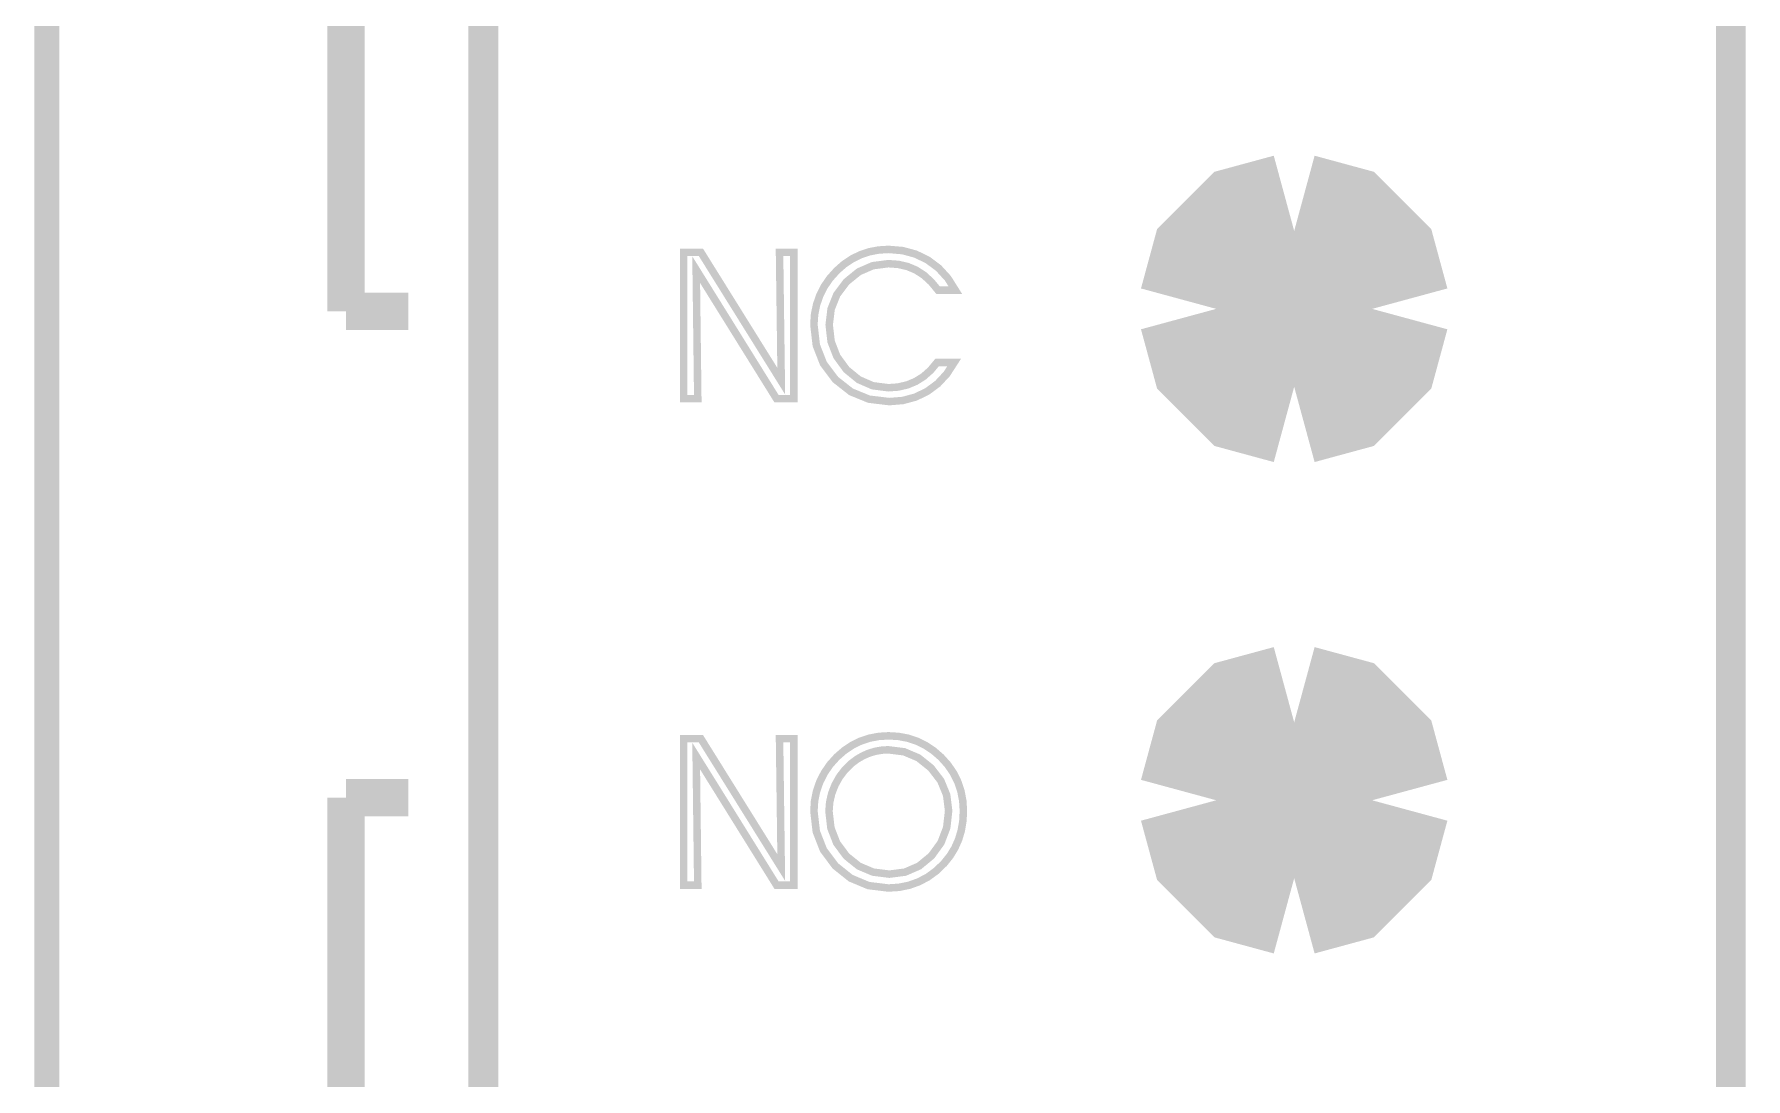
# Model space of a CAD drawing. Extents: x -2.25 to 2.25, y -2.04 to 2.05.
# Drawn here: x -1.895 to -1.209, y -0.729 to -0.311 of the extents above; entities that cross this region are included whole.
import ezdxf

# ---------------------------------------------------------------- set-up
doc = ezdxf.new("R2010")
doc.units = 0
doc.header["$LTSCALE"] = 0.000394
for name, color, linetype in [('KO', 7, 'CONTINUOUS'), ('ML', 7, 'CONTINUOUS'), ('TO', 7, 'CONTINUOUS')]:
    doc.layers.add(name, color=color, linetype=linetype)

msp = doc.modelspace()

# ---------------------------------------------------------------- linework, layer by layer
at = {"layer": 'KO', "color": 7, "linetype": 'CONTINUOUS', "const_width": 0.009996}
msp.add_lwpolyline([(-1.89, -1.656689), (-1.89, 2.043307)], dxfattribs=at)
at = {"layer": 'ML', "color": 7, "linetype": 'CONTINUOUS', "const_width": 0.062496}
for points in [[(-1.389996, -0.389437), (-1.405747, -0.393713), (-1.416968, -0.404934), (-1.421244, -0.420685)], [(-1.389996, -0.389437), (-1.405747, -0.393713), (-1.416968, -0.404934), (-1.421244, -0.420685)], [(-1.358748, -0.420685), (-1.363024, -0.404934), (-1.374245, -0.393713), (-1.389996, -0.389437)], [(-1.358748, -0.420685), (-1.363024, -0.404934), (-1.374245, -0.393713), (-1.389996, -0.389437)], [(-1.421244, -0.420685), (-1.416968, -0.436436), (-1.405747, -0.447657), (-1.389996, -0.451933)], [(-1.421244, -0.420685), (-1.416968, -0.436436), (-1.405747, -0.447657), (-1.389996, -0.451933)], [(-1.389996, -0.451933), (-1.374245, -0.447657), (-1.363024, -0.436436), (-1.358748, -0.420685)], [(-1.389996, -0.451933), (-1.374245, -0.447657), (-1.363024, -0.436436), (-1.358748, -0.420685)], [(-1.389996, -0.586437), (-1.405747, -0.590713), (-1.416968, -0.601934), (-1.421244, -0.617685)], [(-1.389996, -0.586437), (-1.405747, -0.590713), (-1.416968, -0.601934), (-1.421244, -0.617685)], [(-1.358748, -0.617685), (-1.363024, -0.601934), (-1.374245, -0.590713), (-1.389996, -0.586437)], [(-1.358748, -0.617685), (-1.363024, -0.601934), (-1.374245, -0.590713), (-1.389996, -0.586437)], [(-1.421244, -0.617685), (-1.416968, -0.633436), (-1.405747, -0.644657), (-1.389996, -0.648933)], [(-1.421244, -0.617685), (-1.416968, -0.633436), (-1.405747, -0.644657), (-1.389996, -0.648933)], [(-1.389996, -0.648933), (-1.374245, -0.644657), (-1.363024, -0.633436), (-1.358748, -0.617685)], [(-1.389996, -0.648933), (-1.374245, -0.644657), (-1.363024, -0.633436), (-1.358748, -0.617685)]]:
    msp.add_lwpolyline(points, dxfattribs=at)
at = {"layer": 'TO', "color": 7, "linetype": 'CONTINUOUS'}
for points, const_width in [([(-1.715, -1.111689), (-1.715, 0.072307)], 0.011996), ([(-1.214996, -1.111689), (-1.214996, 0.072307)], 0.011996), ([(-1.77, -0.421689), (-1.77, -0.026689)], 0.014996), ([(-1.595587, -0.449677), (-1.596276, -0.398016), (-1.590551, -0.398016), (-1.590551, -0.456693), (-1.597484, -0.456693), (-1.629685, -0.404949), (-1.629039, -0.456693), (-1.634717, -0.456693), (-1.634717, -0.398016), (-1.627787, -0.398016), (-1.595587, -0.449677)], 0.003), ([(-1.595587, -0.449677), (-1.596276, -0.398016), (-1.590551, -0.398016), (-1.590551, -0.456693), (-1.597484, -0.456693), (-1.629685, -0.404949), (-1.629039, -0.456693), (-1.634717, -0.456693), (-1.634717, -0.398016), (-1.627787, -0.398016), (-1.595587, -0.449677)], 0.003), ([(-1.532728, -0.413201), (-1.535459, -0.409873), (-1.538401, -0.407184), (-1.541555, -0.405142), (-1.544957, -0.40371), (-1.548664, -0.402852), (-1.552669, -0.402567), (-1.558887, -0.403374), (-1.564472, -0.405792), (-1.569425, -0.409819), (-1.573285, -0.414962), (-1.575599, -0.420715), (-1.57637, -0.427079), (-1.5756, -0.433795), (-1.573293, -0.439775), (-1.569453, -0.445016), (-1.564517, -0.449064), (-1.558925, -0.451495), (-1.552669, -0.452307), (-1.548742, -0.452023), (-1.545073, -0.451173), (-1.541665, -0.44976), (-1.538535, -0.447789), (-1.535689, -0.445262), (-1.533126, -0.442181), (-1.526276, -0.442181), (-1.529264, -0.446798), (-1.532866, -0.450663), (-1.537075, -0.453776), (-1.541768, -0.456046), (-1.546833, -0.457408), (-1.552272, -0.457862), (-1.56042, -0.456881), (-1.567614, -0.453937), (-1.573854, -0.449031), (-1.578654, -0.442664), (-1.581533, -0.435316), (-1.582492, -0.426996), (-1.582231, -0.422958), (-1.581449, -0.419062), (-1.580154, -0.415307), (-1.578356, -0.411742), (-1.576072, -0.408423), (-1.573303, -0.405346), (-1.570396, -0.40278), (-1.56726, -0.400666), (-1.563894, -0.399008), (-1.560317, -0.397805), (-1.556549, -0.397086), (-1.552587, -0.396846), (-1.546952, -0.397319), (-1.541709, -0.39874), (-1.536854, -0.40111), (-1.532516, -0.404352), (-1.52883, -0.408382), (-1.525795, -0.413201), (-1.532728, -0.413201)], 0.003), ([(-1.532728, -0.413201), (-1.535459, -0.409873), (-1.538401, -0.407184), (-1.541555, -0.405142), (-1.544957, -0.40371), (-1.548664, -0.402852), (-1.552669, -0.402567), (-1.558887, -0.403374), (-1.564472, -0.405792), (-1.569425, -0.409819), (-1.573285, -0.414962), (-1.575599, -0.420715), (-1.57637, -0.427079), (-1.5756, -0.433795), (-1.573293, -0.439775), (-1.569453, -0.445016), (-1.564517, -0.449064), (-1.558925, -0.451495), (-1.552669, -0.452307), (-1.548742, -0.452023), (-1.545073, -0.451173), (-1.541665, -0.44976), (-1.538535, -0.447789), (-1.535689, -0.445262), (-1.533126, -0.442181), (-1.526276, -0.442181), (-1.529264, -0.446798), (-1.532866, -0.450663), (-1.537075, -0.453776), (-1.541768, -0.456046), (-1.546833, -0.457408), (-1.552272, -0.457862), (-1.56042, -0.456881), (-1.567614, -0.453937), (-1.573854, -0.449031), (-1.578654, -0.442664), (-1.581533, -0.435316), (-1.582492, -0.426996), (-1.582231, -0.422958), (-1.581449, -0.419062), (-1.580154, -0.415307), (-1.578356, -0.411742), (-1.576072, -0.408423), (-1.573303, -0.405346), (-1.570396, -0.40278), (-1.56726, -0.400666), (-1.563894, -0.399008), (-1.560317, -0.397805), (-1.556549, -0.397086), (-1.552587, -0.396846), (-1.546952, -0.397319), (-1.541709, -0.39874), (-1.536854, -0.40111), (-1.532516, -0.404352), (-1.52883, -0.408382), (-1.525795, -0.413201), (-1.532728, -0.413201)], 0.003), ([(-1.77, -0.421689), (-1.745, -0.421689)], 0.014996), ([(-1.595587, -0.644677), (-1.596276, -0.593016), (-1.590551, -0.593016), (-1.590551, -0.651693), (-1.597484, -0.651693), (-1.629685, -0.599949), (-1.629039, -0.651693), (-1.634717, -0.651693), (-1.634717, -0.593016), (-1.627787, -0.593016), (-1.595587, -0.644677)], 0.003), ([(-1.595587, -0.644677), (-1.596276, -0.593016), (-1.590551, -0.593016), (-1.590551, -0.651693), (-1.597484, -0.651693), (-1.629685, -0.599949), (-1.629039, -0.651693), (-1.634717, -0.651693), (-1.634717, -0.593016), (-1.627787, -0.593016), (-1.595587, -0.644677)], 0.003), ([(-1.582492, -0.621996), (-1.58223, -0.617973), (-1.581445, -0.614073), (-1.580138, -0.610307), (-1.578326, -0.606724), (-1.57605, -0.603405), (-1.573303, -0.600346), (-1.570332, -0.597761), (-1.567168, -0.59564), (-1.563811, -0.59398), (-1.560262, -0.592797), (-1.556521, -0.592085), (-1.552587, -0.591846), (-1.548586, -0.592086), (-1.544781, -0.592805), (-1.541173, -0.594008), (-1.537766, -0.595675), (-1.534562, -0.597817), (-1.531559, -0.600429), (-1.52882, -0.603474), (-1.526578, -0.606752), (-1.524831, -0.610264), (-1.523579, -0.613987), (-1.522826, -0.617897), (-1.522575, -0.621996), (-1.52279, -0.62604), (-1.523437, -0.62986), (-1.524516, -0.633453), (-1.526014, -0.636828), (-1.527946, -0.639992), (-1.530307, -0.642945), (-1.53342, -0.645958), (-1.536794, -0.648427), (-1.540429, -0.650358), (-1.544294, -0.651748), (-1.548374, -0.652583), (-1.552669, -0.652862), (-1.560652, -0.651876), (-1.567733, -0.648915), (-1.573909, -0.643976), (-1.578677, -0.63758), (-1.581538, -0.630253), (-1.582492, -0.621996)], 0.003), ([(-1.582492, -0.621996), (-1.58223, -0.617973), (-1.581445, -0.614073), (-1.580138, -0.610307), (-1.578326, -0.606724), (-1.57605, -0.603405), (-1.573303, -0.600346), (-1.570332, -0.597761), (-1.567168, -0.59564), (-1.563811, -0.59398), (-1.560262, -0.592797), (-1.556521, -0.592085), (-1.552587, -0.591846), (-1.548586, -0.592086), (-1.544781, -0.592805), (-1.541173, -0.594008), (-1.537766, -0.595675), (-1.534562, -0.597817), (-1.531559, -0.600429), (-1.52882, -0.603474), (-1.526578, -0.606752), (-1.524831, -0.610264), (-1.523579, -0.613987), (-1.522826, -0.617897), (-1.522575, -0.621996), (-1.52279, -0.62604), (-1.523437, -0.62986), (-1.524516, -0.633453), (-1.526014, -0.636828), (-1.527946, -0.639992), (-1.530307, -0.642945), (-1.53342, -0.645958), (-1.536794, -0.648427), (-1.540429, -0.650358), (-1.544294, -0.651748), (-1.548374, -0.652583), (-1.552669, -0.652862), (-1.560652, -0.651876), (-1.567733, -0.648915), (-1.573909, -0.643976), (-1.578677, -0.63758), (-1.581538, -0.630253), (-1.582492, -0.621996)], 0.003), ([(-1.576453, -0.622079), (-1.575677, -0.628836), (-1.573353, -0.63483), (-1.56948, -0.640055), (-1.564469, -0.644082), (-1.558732, -0.6465), (-1.552272, -0.647307), (-1.545958, -0.646491), (-1.540332, -0.644045), (-1.535394, -0.639972), (-1.531565, -0.634702), (-1.529269, -0.62868), (-1.528504, -0.621913), (-1.529293, -0.615554), (-1.531659, -0.609812), (-1.535602, -0.604681), (-1.540645, -0.600658), (-1.546338, -0.598247), (-1.552685, -0.597445), (-1.555362, -0.5976), (-1.557972, -0.598065), (-1.560512, -0.598835), (-1.56296, -0.599911), (-1.565279, -0.601276), (-1.567472, -0.602933), (-1.570066, -0.605463), (-1.572263, -0.608352), (-1.574059, -0.611598), (-1.575388, -0.615036), (-1.576186, -0.61853), (-1.576453, -0.622079)], 0.003), ([(-1.576453, -0.622079), (-1.575677, -0.628836), (-1.573353, -0.63483), (-1.56948, -0.640055), (-1.564469, -0.644082), (-1.558732, -0.6465), (-1.552272, -0.647307), (-1.545958, -0.646491), (-1.540332, -0.644045), (-1.535394, -0.639972), (-1.531565, -0.634702), (-1.529269, -0.62868), (-1.528504, -0.621913), (-1.529293, -0.615554), (-1.531659, -0.609812), (-1.535602, -0.604681), (-1.540645, -0.600658), (-1.546338, -0.598247), (-1.552685, -0.597445), (-1.555362, -0.5976), (-1.557972, -0.598065), (-1.560512, -0.598835), (-1.56296, -0.599911), (-1.565279, -0.601276), (-1.567472, -0.602933), (-1.570066, -0.605463), (-1.572263, -0.608352), (-1.574059, -0.611598), (-1.575388, -0.615036), (-1.576186, -0.61853), (-1.576453, -0.622079)], 0.003), ([(-1.77, -1.011689), (-1.77, -0.616689)], 0.014996), ([(-1.77, -0.616689), (-1.745, -0.616689)], 0.014996)]:
    msp.add_lwpolyline(points, dxfattribs=dict(at, const_width=const_width))

doc.saveas('drawing.dxf')
